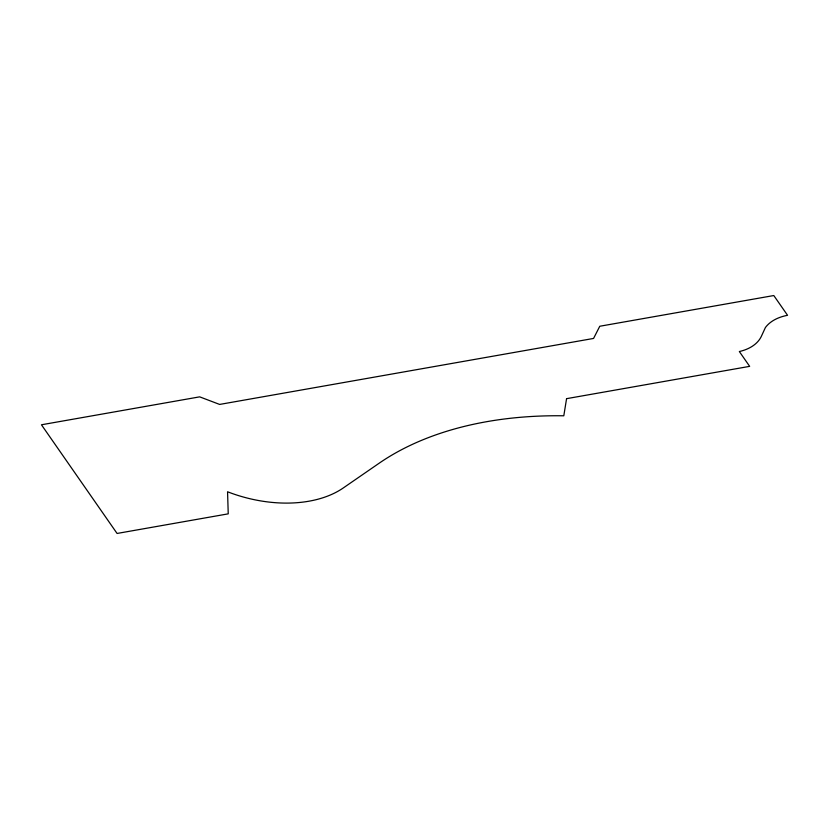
<?xml version="1.0" encoding="UTF-8"?>
<svg xmlns="http://www.w3.org/2000/svg" width="829" height="829" viewBox="0 0 829 829"><rect width="100%" height="100%" fill="white"/><g stroke="black" fill="none" stroke-linecap="round" stroke-linejoin="round"><path stroke-width="1.24" d="M566.57 398.666L563.803 415.795A337.476 213.291 16.6 0 0 379.236 463.162L343.289 487.949A107.884 68.185 16.6 0 1 227.56 491.773L228.234 513.845L117.076 533.461L41.45 424.78L199.675 396.853L219.633 404.428L593.564 338.439L599.771 326.253L773.799 295.538L787.55 315.3A51.73 32.694 16.6 0 0 765.395 327.559L761.271 336.512A50.952 32.207 16.6 0 1 739.344 351.537L749.665 366.356L566.57 398.666"/></g></svg>
